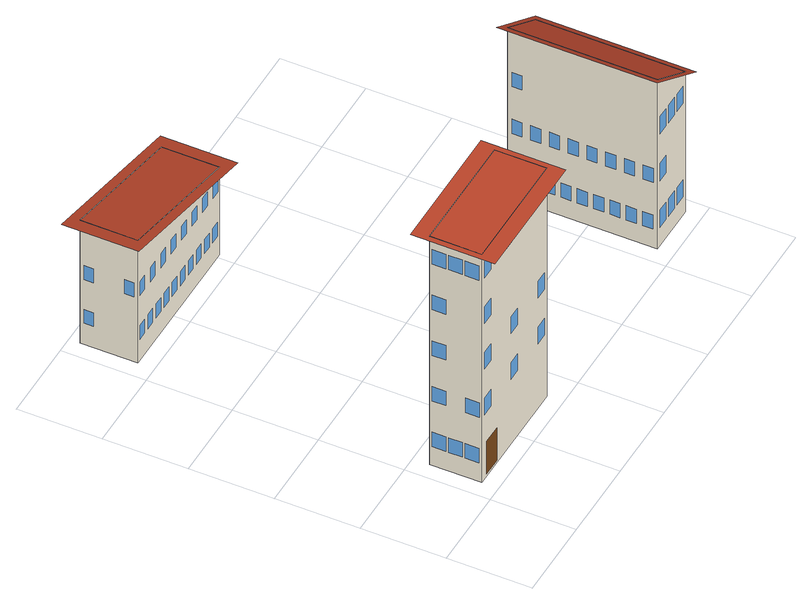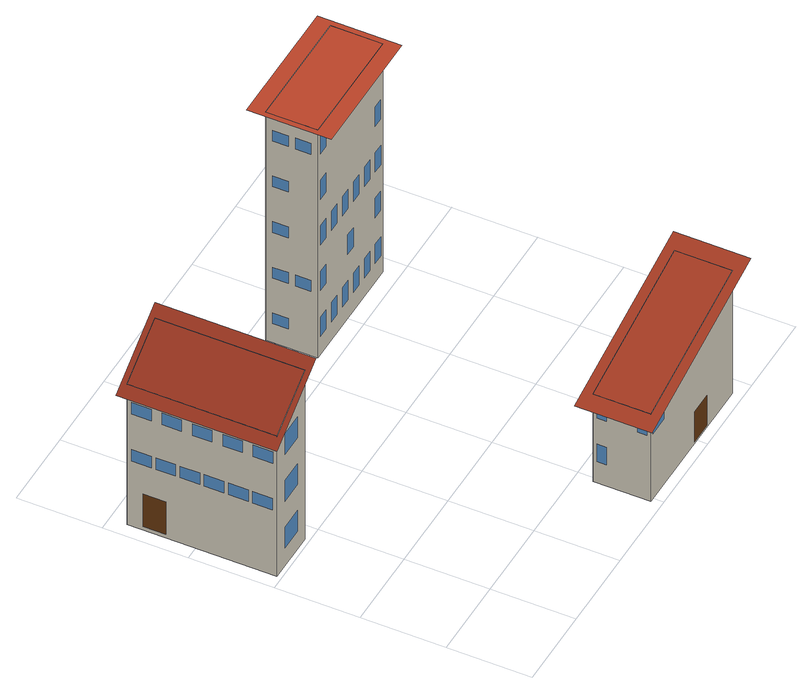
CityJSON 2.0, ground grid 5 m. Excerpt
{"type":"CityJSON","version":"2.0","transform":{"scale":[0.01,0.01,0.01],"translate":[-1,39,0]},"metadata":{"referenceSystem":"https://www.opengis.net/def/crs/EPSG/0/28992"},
"CityObjects":{
"building1":{"type":"Building","attributes":{"roofType":"Flat","yearOfConstruction":1965,"function":"Residential","storeysAboveGround":5},"geometry":[{"type":"MultiSurface","lod":"3","boundaries":[[[0,1,2,3]],[[4,5,6,7]],[[2,4,7,3],[8,9,10,11],[12,13,14,15],[16,17,18,19],[20,21,22,23],[24,25,26,27],[28,29,30,31],[32,33,34,35],[36,37,38,39],[40,41,42,43],[44,45,46,47],[48,49,50,51],[52,53,54,55],[56,57,58,59],[60,61,62,63]],[[10,9,8,11]],[[14,13,12,15]],[[18,17,16,19]],[[22,21,20,23]],[[26,25,24,27]],[[30,29,28,31]],[[34,33,32,35]],[[38,37,36,39]],[[42,41,40,43]],[[46,45,44,47]],[[50,49,48,51]],[[54,53,52,55]],[[58,57,56,59]],[[62,61,60,63]],[[1,5,4,2],[64,65,66,67],[68,69,70,71],[72,73,74,75],[76,77,78,79],[80,81,82,83],[84,85,86,87],[88,89,90,91]],[[66,65,64,67]],[[70,69,68,71]],[[74,73,72,75]],[[78,77,76,79]],[[82,81,80,83]],[[86,85,84,87]],[[90,89,88,91]],[[0,6,5,1],[92,93,94,95],[96,97,98,99],[100,101,102,103],[104,105,106,107],[108,109,110,111],[112,113,114,115],[116,117,118,119],[120,121,122,123],[124,125,126,127],[128,129,130,131],[132,133,134,135],[136,137,138,139],[140,141,142,143],[144,145,146,147],[148,149,150,151],[152,153,154,155],[156,157,158,159],[160,161,162,163],[164,165,166,167]],[[94,93,92,95]],[[98,97,96,99]],[[102,101,100,103]],[[106,105,104,107]],[[110,109,108,111]],[[114,113,112,115]],[[118,117,116,119]],[[122,121,120,123]],[[126,125,124,127]],[[130,129,128,131]],[[134,133,132,135]],[[138,137,136,139]],[[142,141,140,143]],[[146,145,144,147]],[[150,149,148,151]],[[154,153,152,155]],[[158,157,156,159]],[[162,161,160,163]],[[166,165,164,167]],[[3,7,6,0],[168,169,170,171],[172,173,174,175],[176,177,178,179],[180,181,182,183],[184,185,186,187],[188,189,190,191],[192,193,194,195],[196,197,198,199],[200,201,202,203],[204,205,206,207]],[[170,169,168,171]],[[174,173,172,175]],[[178,177,176,179]],[[182,181,180,183]],[[186,185,184,187]],[[190,189,188,191]],[[194,193,192,195]],[[198,197,196,199]],[[202,201,200,203]],[[206,205,204,207]],[[208,209,210,211],[6,5,4,7]]],"semantics":{"surfaces":[{"type":"GroundSurface"},{"type":"RoofSurface"},{"type":"WallSurface"},{"type":"Door"},{"type":"Window"}],"values":[0,1,2,3,4,4,4,4,4,4,4,4,4,4,4,4,4,2,4,4,4,4,4,4,4,2,4,4,4,4,4,4,4,4,4,4,4,4,4,4,4,4,4,4,4,2,4,4,4,4,4,4,4,4,4,4,1]}}]},
"building2":{"type":"Building","attributes":{"roofType":"Shed","yearOfConstruction":1990,"function":"Residential","storeysAboveGround":2},"geometry":[{"type":"MultiSurface","lod":"3","boundaries":[[[212,213,214,215]],[[216,217,218,219]],[[215,214,217,216],[220,221,222,223],[224,225,226,227],[228,229,230,231],[232,233,234,235],[236,237,238,239],[240,241,242,243],[244,245,246,247],[248,249,250,251],[252,253,254,255],[256,257,258,259],[260,261,262,263],[264,265,266,267],[268,269,270,271],[272,273,274,275],[276,277,278,279],[280,281,282,283],[284,285,286,287],[288,289,290,291]],[[222,221,220,223]],[[226,225,224,227]],[[230,229,228,231]],[[234,233,232,235]],[[238,237,236,239]],[[242,241,240,243]],[[246,245,244,247]],[[250,249,248,251]],[[254,253,252,255]],[[258,257,256,259]],[[262,261,260,263]],[[266,265,264,267]],[[270,269,268,271]],[[274,273,272,275]],[[278,277,276,279]],[[282,281,280,283]],[[286,285,284,287]],[[290,289,288,291]],[[213,218,217,214],[292,293,294,295],[296,297,298,299],[300,301,302,303]],[[294,293,292,295]],[[298,297,296,299]],[[302,301,300,303]],[[213,212,219,218],[304,305,306,307],[308,309,310,311]],[[306,305,304,307]],[[310,309,308,311]],[[212,215,216,219],[312,313,314,315],[316,317,318,319],[320,321,322,323]],[[314,313,312,315]],[[318,317,316,319]],[[322,321,320,323]],[[324,325,326,327],[219,218,217,216]]],"semantics":{"surfaces":[{"type":"GroundSurface"},{"type":"RoofSurface"},{"type":"WallSurface"},{"type":"Window"},{"type":"Door"}],"values":[0,1,2,3,3,3,3,3,3,3,3,3,3,3,3,3,3,3,3,3,3,2,3,3,3,2,4,3,2,3,3,3,1]}}]},
"building3":{"type":"Building","attributes":{"roofType":"Shed","yearOfConstruction":1948,"function":"Residential","storeysAboveGround":3},"geometry":[{"type":"MultiSurface","lod":"3","boundaries":[[[328,329,330,331]],[[332,333,334,335]],[[331,330,333,332],[336,337,338,339],[340,341,342,343],[344,345,346,347],[348,349,350,351],[352,353,354,355],[356,357,358,359],[360,361,362,363]],[[338,337,336,339]],[[342,341,340,343]],[[346,345,344,347]],[[350,349,348,351]],[[354,353,352,355]],[[358,357,356,359]],[[362,361,360,363]],[[329,334,333,330],[364,365,366,367],[368,369,370,371],[372,373,374,375],[376,377,378,379],[380,381,382,383],[384,385,386,387],[388,389,390,391],[392,393,394,395],[396,397,398,399],[400,401,402,403],[404,405,406,407],[408,409,410,411]],[[366,365,364,367]],[[370,369,368,371]],[[374,373,372,375]],[[378,377,376,379]],[[382,381,380,383]],[[386,385,384,387]],[[390,389,388,391]],[[394,393,392,395]],[[398,397,396,399]],[[402,401,400,403]],[[406,405,404,407]],[[410,409,408,411]],[[329,328,335,334],[412,413,414,415],[416,417,418,419],[420,421,422,423]],[[414,413,412,415]],[[418,417,416,419]],[[422,421,420,423]],[[328,331,332,335],[424,425,426,427],[428,429,430,431],[432,433,434,435],[436,437,438,439],[440,441,442,443],[444,445,446,447],[448,449,450,451],[452,453,454,455],[456,457,458,459],[460,461,462,463],[464,465,466,467],[468,469,470,471],[472,473,474,475],[476,477,478,479],[480,481,482,483],[484,485,486,487],[488,489,490,491],[492,493,494,495]],[[426,425,424,427]],[[430,429,428,431]],[[434,433,432,435]],[[438,437,436,439]],[[442,441,440,443]],[[446,445,444,447]],[[450,449,448,451]],[[454,453,452,455]],[[458,457,456,459]],[[462,461,460,463]],[[466,465,464,467]],[[470,469,468,471]],[[474,473,472,475]],[[478,477,476,479]],[[482,481,480,483]],[[486,485,484,487]],[[490,489,488,491]],[[494,493,492,495]],[[496,497,498,499],[335,334,333,332]]],"semantics":{"surfaces":[{"type":"GroundSurface"},{"type":"RoofSurface"},{"type":"WallSurface"},{"type":"Window"},{"type":"Door"}],"values":[0,1,2,3,3,3,3,3,3,3,2,4,3,3,3,3,3,3,3,3,3,3,3,2,3,3,3,2,3,3,3,3,3,3,3,3,3,3,3,3,3,3,3,3,3,3,1]}}]}
},
"vertices":[
[100,404,0],[838,404,0],[838,100,0],[100,100,0],[838,100,1610],[838,404,1610],[100,404,1610],[100,100,1610],[154,100,243],[271,100,243],[271,100,15],[154,100,15],[128,100,571],[202,100,571],[202,100,454],[128,100,454],[432,100,571],[506,100,571],[506,100,454],[432,100,454],[736,100,571],[810,100,571],[810,100,454],[736,100,454],[128,100,893],[202,100,893],[202,100,776],[128,100,776],[432,100,893],[506,100,893],[506,100,776],[432,100,776],[736,100,893],[810,100,893],[810,100,776],[736,100,776],[128,100,1215],[202,100,1215],[202,100,1098],[128,100,1098],[128,100,1537],[202,100,1537],[202,100,1420],[128,100,1420],[250,100,1537],[324,100,1537],[324,100,1420],[250,100,1420],[372,100,1537],[446,100,1537],[446,100,1420],[372,100,1420],[494,100,1537],[568,100,1537],[568,100,1420],[494,100,1420],[616,100,1537],[690,100,1537],[690,100,1420],[616,100,1420],[738,100,1537],[812,100,1537],[812,100,1420],[738,100,1420],[838,140,208],[838,232,208],[838,232,132],[838,140,132],[838,140,530],[838,232,530],[838,232,454],[838,140,454],[838,272,530],[838,364,530],[838,364,454],[838,272,454],[838,140,852],[838,232,852],[838,232,776],[838,140,776],[838,140,1174],[838,232,1174],[838,232,1098],[838,140,1098],[838,140,1496],[838,232,1496],[838,232,1420],[838,140,1420],[838,272,1496],[838,364,1496],[838,364,1420],[838,272,1420],[812,404,267],[749,404,267],[749,404,132],[812,404,132],[687,404,267],[624,404,267],[624,404,132],[687,404,132],[562,404,267],[499,404,267],[499,404,132],[562,404,132],[437,404,267],[374,404,267],[374,404,132],[437,404,132],[312,404,267],[249,404,267],[249,404,132],[312,404,132],[187,404,267],[124,404,267],[124,404,132],[187,404,132],[812,404,589],[749,404,589],[749,404,454],[812,404,454],[500,404,589],[437,404,589],[437,404,454],[500,404,454],[188,404,589],[125,404,589],[125,404,454],[188,404,454],[812,404,911],[749,404,911],[749,404,776],[812,404,776],[687,404,911],[624,404,911],[624,404,776],[687,404,776],[562,404,911],[499,404,911],[499,404,776],[562,404,776],[437,404,911],[374,404,911],[374,404,776],[437,404,776],[312,404,911],[249,404,911],[249,404,776],[312,404,776],[187,404,911],[124,404,911],[124,404,776],[187,404,776],[812,404,1233],[749,404,1233],[749,404,1098],[812,404,1098],[189,404,1233],[126,404,1233],[126,404,1098],[189,404,1098],[812,404,1555],[749,404,1555],[749,404,1420],[812,404,1420],[189,404,1555],[126,404,1555],[126,404,1420],[189,404,1420],[100,389,234],[100,308,234],[100,308,132],[100,389,132],[100,293,234],[100,212,234],[100,212,132],[100,293,132],[100,197,234],[100,116,234],[100,116,132],[100,197,132],[100,389,556],[100,308,556],[100,308,454],[100,389,454],[100,196,556],[100,115,556],[100,115,454],[100,196,454],[100,389,878],[100,308,878],[100,308,776],[100,389,776],[100,389,1200],[100,308,1200],[100,308,1098],[100,389,1098],[100,389,1522],[100,308,1522],[100,308,1420],[100,389,1420],[100,293,1522],[100,212,1522],[100,212,1420],[100,293,1420],[100,197,1522],[100,116,1522],[100,116,1420],[100,197,1420],[871,6,1610],[871,498,1610],[67,498,1610],[67,6,1610],
[100,2437,0],[1027,2437,0],[1027,2100,0],[100,2100,0],[100,2100,866],[1027,2100,618],[1027,2437,618],[100,2437,866],[121,2100,247],[175,2100,247],[175,2100,149],[121,2100,149],[213,2100,247],[267,2100,247],[267,2100,149],[213,2100,149],[305,2100,247],[359,2100,247],[359,2100,149],[305,2100,149],[397,2100,247],[451,2100,247],[451,2100,149],[397,2100,149],[489,2100,247],[543,2100,247],[543,2100,149],[489,2100,149],[581,2100,247],[635,2100,247],[635,2100,149],[581,2100,149],[673,2100,247],[727,2100,247],[727,2100,149],[673,2100,149],[765,2100,247],[819,2100,247],[819,2100,149],[765,2100,149],[857,2100,247],[911,2100,247],[911,2100,149],[857,2100,149],[949,2100,247],[1003,2100,247],[1003,2100,149],[949,2100,149],[121,2100,556],[175,2100,556],[175,2100,458],[121,2100,458],[240,2100,556],[294,2100,556],[294,2100,458],[240,2100,458],[359,2100,556],[413,2100,556],[413,2100,458],[359,2100,458],[478,2100,556],[532,2100,556],[532,2100,458],[478,2100,458],[597,2100,556],[651,2100,556],[651,2100,458],[597,2100,458],[716,2100,556],[770,2100,556],[770,2100,458],[716,2100,458],[835,2100,556],[889,2100,556],[889,2100,458],[835,2100,458],[954,2100,556],[1008,2100,556],[1008,2100,458],[954,2100,458],[1027,2123,273],[1027,2179,273],[1027,2179,149],[1027,2123,149],[1027,2123,582],[1027,2179,582],[1027,2179,458],[1027,2123,458],[1027,2358,582],[1027,2414,582],[1027,2414,458],[1027,2358,458],[532,2437,223],[388,2437,223],[388,2437,12],[532,2437,12],[1003,2437,568],[877,2437,568],[877,2437,458],[1003,2437,458],[100,2414,246],[100,2358,246],[100,2358,149],[100,2414,149],[100,2414,555],[100,2358,555],[100,2358,458],[100,2414,458],[100,2179,555],[100,2123,555],[100,2123,458],[100,2179,458],[1127,2043,591],[1127,2494,591],[0,2494,893],[0,2043,893],
[2100,973,0],[2416,973,0],[2416,100,0],[2100,100,0],[2100,100,1194],[2416,100,990],[2416,973,990],[2100,973,1194],[2128,100,250],[2196,100,250],[2196,100,128],[2128,100,128],[2224,100,250],[2292,100,250],[2292,100,128],[2224,100,128],[2320,100,250],[2388,100,250],[2388,100,128],[2320,100,128],[2128,100,580],[2196,100,580],[2196,100,458],[2128,100,458],[2128,100,910],[2196,100,910],[2196,100,788],[2128,100,788],[2224,100,910],[2292,100,910],[2292,100,788],[2224,100,788],[2320,100,910],[2388,100,910],[2388,100,788],[2320,100,788],[2416,193,251],[2416,327,251],[2416,327,22],[2416,193,22],[2416,126,539],[2416,241,539],[2416,241,458],[2416,126,458],[2416,267,539],[2416,382,539],[2416,382,458],[2416,267,458],[2416,408,539],[2416,523,539],[2416,523,458],[2416,408,458],[2416,549,539],[2416,664,539],[2416,664,458],[2416,549,458],[2416,690,539],[2416,805,539],[2416,805,458],[2416,690,458],[2416,831,539],[2416,946,539],[2416,946,458],[2416,831,458],[2416,126,869],[2416,241,869],[2416,241,788],[2416,126,788],[2416,303,869],[2416,418,869],[2416,418,788],[2416,303,788],[2416,480,869],[2416,595,869],[2416,595,788],[2416,480,788],[2416,657,869],[2416,772,869],[2416,772,788],[2416,657,788],[2416,834,869],[2416,949,869],[2416,949,788],[2416,834,788],[2329,973,274],[2186,973,274],[2186,973,128],[2329,973,128],[2329,973,604],[2186,973,604],[2186,973,458],[2329,973,458],[2329,973,934],[2186,973,934],[2186,973,788],[2329,973,788],[2100,948,228],[2100,888,228],[2100,888,128],[2100,948,128],[2100,853,228],[2100,793,228],[2100,793,128],[2100,853,128],[2100,758,228],[2100,698,228],[2100,698,128],[2100,758,128],[2100,663,228],[2100,603,228],[2100,603,128],[2100,663,128],[2100,568,228],[2100,508,228],[2100,508,128],[2100,568,128],[2100,473,228],[2100,413,228],[2100,413,128],[2100,473,128],[2100,378,228],[2100,318,228],[2100,318,128],[2100,378,128],[2100,283,228],[2100,223,228],[2100,223,128],[2100,283,128],[2100,188,228],[2100,128,228],[2100,128,128],[2100,188,128],[2100,948,558],[2100,888,558],[2100,888,458],[2100,948,458],[2100,839,558],[2100,779,558],[2100,779,458],[2100,839,458],[2100,730,558],[2100,670,558],[2100,670,458],[2100,730,458],[2100,621,558],[2100,561,558],[2100,561,458],[2100,621,458],[2100,512,558],[2100,452,558],[2100,452,458],[2100,512,458],[2100,403,558],[2100,343,558],[2100,343,458],[2100,403,458],[2100,294,558],[2100,234,558],[2100,234,458],[2100,294,458],[2100,185,558],[2100,125,558],[2100,125,458],[2100,185,458],[2100,948,888],[2100,888,888],[2100,888,788],[2100,948,788],[2481,69,948],[2481,1004,948],[2035,1004,1236],[2035,69,1236]
]}
